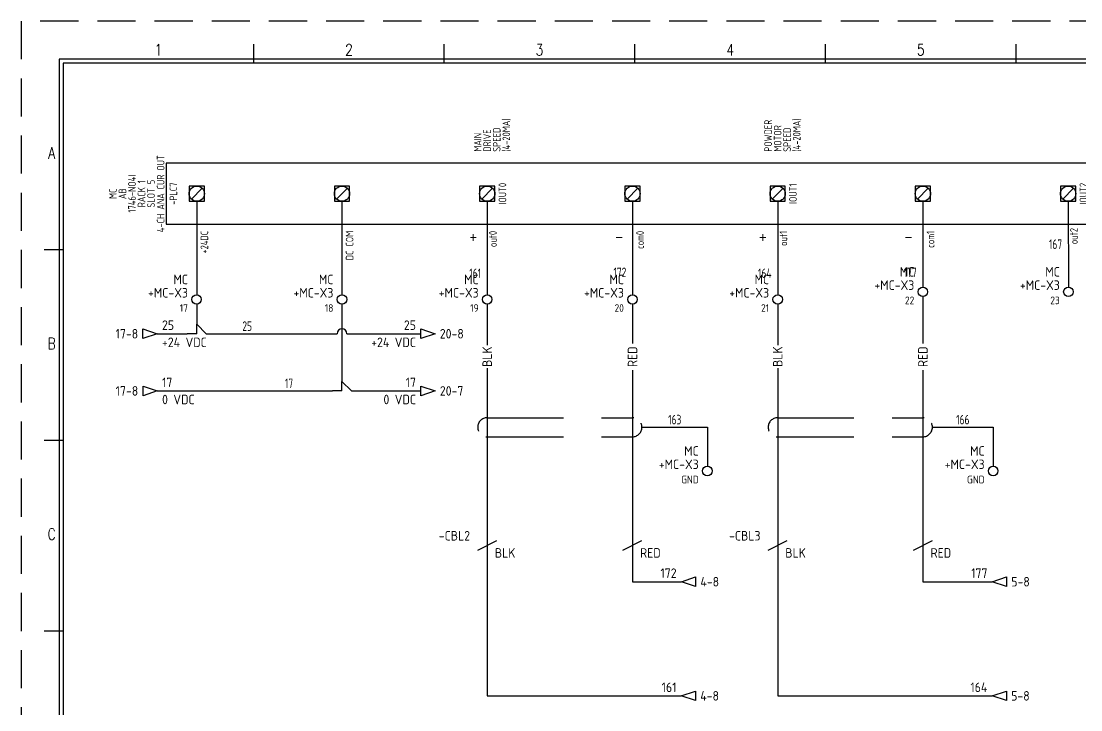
# Model space of a CAD drawing. Header units: millimetres. Extents: x 0 to 420, y 0 to 297.
# Drawn here: x 0 to 278, y 116.3 to 297 of the extents above; entities that cross this region are included whole.
import ezdxf
from ezdxf.enums import TextEntityAlignment as Align

# ---------------------------------------------------------------- set-up
doc = ezdxf.new("R2010")
doc.units = ezdxf.units.MM
doc.header["$LTSCALE"] = 10
doc.linetypes.add('DASHED', pattern=[0.75, 0.5, -0.25])
doc.linetypes.add('DASHEDX2', pattern=[1.5, 1, -0.5])
doc.layers.get('0').update_dxf_attribs({"linetype": 'CONTINUOUS'})
for name, color, linetype in [('BLK_1.0mm^2', 7, 'CONTINUOUS'), ('BLU_1.0mm^2', 5, 'CONTINUOUS'), ('COMMENT', 4, 'CONTINUOUS'), ('DESC', 150, 'CONTINUOUS'), ('GRN_1.0mm^2', 3, 'CONTINUOUS'), ('GRN_2.5mm^2', 3, 'CONTINUOUS'), ('GRY_0.5mm^2', 9, 'CONTINUOUS'), ('LINK', 9, 'DASHED'), ('LOC', 8, 'CONTINUOUS'), ('MISC', 7, 'CONTINUOUS'), ('RED_1.0mm^2', 1, 'CONTINUOUS'), ('SYMS', 7, 'CONTINUOUS'), ('TAGS', 150, 'CONTINUOUS'), ('TERMS', 123, 'CONTINUOUS'), ('WIRENO', 72, 'CONTINUOUS'), ('WIREREF', 52, 'CONTINUOUS'), ('WIREREF_DEST', 52, 'CONTINUOUS'), ('XREF', 7, 'CONTINUOUS'), ('ZUWAKU', 7, 'CONTINUOUS')]:
    doc.layers.add(name, color=color, linetype=linetype)
doc.styles.get("Standard").update_dxf_attribs({"font": 'romans', "width": 0.8, "bigfont": 'extfont'})
doc.styles.add('WD_IEC', font='isocp2.shx', dxfattribs={"width": 0.9, "height": 4, "bigfont": 'extfont2.shx'})

# ---------------------------------------------------------------- blocks, each defined once
blk = doc.blocks.new('PLCIO_4641')
at = {"layer": 'SYMS', "ltscale": 4}
for p, q in [((-16, 16), (-16, -16)), ((697.8, 16), (-16, 16)), ((-16, -16), (697.8, -16))]:
    blk.add_line(p, q, dxfattribs=at)
at = {"layer": 'SYMS'}
for p, q in [((-4, 4), (-4, -4)), ((4, 4), (-4, 4)), ((-2.83, -2.83), (2.83, 2.83)), ((4, -4), (4, 4)), ((72.2, 4), (72.2, -4)), ((80.2, 4), (72.2, 4)), ((73.37, -2.83), (79.03, 2.83)), ((80.2, -4), (80.2, 4)), ((148.4, 4), (148.4, -4)), ((156.4, 4), (148.4, 4)), ((149.57, -2.83), (155.23, 2.83)), ((156.4, -4), (156.4, 4)), ((224.6, 4), (224.6, -4)), ((232.6, 4), (224.6, 4)), ((225.77, -2.83), (231.43, 2.83)), ((232.6, -4), (232.6, 4)), ((300.8, 4), (300.8, -4)), ((308.8, 4), (300.8, 4)), ((301.97, -2.83), (307.63, 2.83)), ((308.8, -4), (308.8, 4)), ((377, 4), (377, -4)), ((385, 4), (377, 4)), ((378.17, -2.83), (383.83, 2.83)), ((385, -4), (385, 4)), ((453.2, 4), (453.2, -4)), ((461.2, 4), (453.2, 4)), ((454.37, -2.83), (460.03, 2.83)), ((461.2, -4), (461.2, 4)), ((-4, -4), (4, -4)), ((72.2, -4), (80.2, -4)), ((148.4, -4), (156.4, -4)), ((224.6, -4), (232.6, -4)), ((300.8, -4), (308.8, -4)), ((377, -4), (385, -4)), ((453.2, -4), (461.2, -4))]:
    blk.add_line(p, q, dxfattribs=at)
for centre in [(0, 0), (76.2, 0), (152.4, 0), (228.6, 0), (304.8, 0), (381, 0), (457.2, 0)]:
    blk.add_circle(centre, 4, dxfattribs=at)
at = {"layer": 'SYMS', "style": 'WD_IEC', "width": 0.9}
for tag, p in [('DESCA03', (149.4, 22)), ('DESCB03', (154.4, 22)), ('DESCD03', (164.4, 22)), ('DESCA05', (301.8, 22)), ('DESCB05', (306.8, 22)), ('DESCD05', (316.8, 22)), ('DESCA07', (454.2, 22)), ('DESCB07', (459.2, 22)), ('DESCD07', (469.2, 22)), ('DESCA09', (606.6, 22)), ('DESCB09', (611.6, 22)), ('DESCD09', (621.6, 22)), ('DESCC03', (159.4, 22)), ('DESCE03', (169.4, 22)), ('DESCC05', (311.8, 22)), ('DESCE05', (321.8, 22)), ('DESCC07', (464.2, 22)), ('DESCE07', (474.2, 22)), ('DESCC09', (616.6, 22)), ('DESCE09', (626.6, 22))]:
    blk.add_attdef(tag, p, '', height=4, rotation=90, dxfattribs=at)
at = {"layer": 'SYMS', "style": 'WD_IEC'}
for tag, width, p in [('TERM01', 0.9, (-5, 0)), ('TERM02', 0.9, (70.2, 0)), ('TERM03', 0.9, (146.4, 0)), ('TERM04', 0.9, (222.6, 0)), ('TERM05', 0.9, (298.8, 0)), ('TERM06', 0.9, (375, 0)), ('TERM07', 0.9, (451.2, 0)), ('TERM08', 0.9, (527.4, 0)), ('TERM09', 0.9, (603.6, 0)), ('TERM10', 0.9, (679.8, 0)), ('INST', 0.8, (-47, 0)), ('LOC', 0.8, (-42, 0)), ('MFG', 0.8, (-37, 0)), ('CAT', 0.8, (-32, 0)), ('LINE1', 0.9, (-27, 0)), ('LINE2', 0.9, (-22, 0)), ('DESC', 0.9, (-16.95, 0)), ('TAG', 0.8, (-10.29, 0))]:
    blk.add_attdef(tag, text='', height=4, rotation=90, dxfattribs=dict(at, width=width)).set_placement(p, align=Align.CENTER)
at = {"layer": 'SYMS', "style": 'WD_IEC', "width": 0.8}
for tag, p in [('TAGA03', (158.4, 0)), ('TAGA05', (310.8, 0)), ('TAGA07', (463.2, 0)), ('TAGA09', (615.6, 0))]:
    blk.add_attdef(tag, text='', height=4, rotation=90, dxfattribs=at).set_placement(p, align=Align.TOP_CENTER)
at = {"layer": 'SYMS', "style": 'WD_IEC', "width": 0.9, "flags": 1}
for tag, p in [('X8TERM01', (0, -4)), ('X8TERM02', (76.2, -4)), ('X8TERM03', (152.4, -4)), ('X8TERM04', (228.6, -4)), ('X8TERM05', (304.8, -4)), ('X8TERM06', (381, -4)), ('X8TERM07', (457.2, -4)), ('X8TERM08', (533.4, -4)), ('X8TERM09', (609.6, -4)), ('X8TERM10', (685.8, -4))]:
    blk.add_attdef(tag, text='', height=0.64, rotation=90, dxfattribs=at).set_placement(p, align=Align.RIGHT)
at = {"layer": 'SYMS', "linetype": 'Continuous', "style": 'WD_IEC', "width": 0.9, "flags": 9}
blk.add_attdef('ASSYCODE', text='', height=0.64, rotation=90, dxfattribs=at).set_placement((-34.28, -7.36), align=Align.CENTER)
at = {"layer": 'SYMS', "style": 'WD_IEC', "width": 0.9}
for tag, p in [('TERMDESC01', (2, -6)), ('TERMDESC02', (78.2, -6)), ('TERMDESC03', (153.4, -6)), ('TERMDESC04', (230.6, -6)), ('TERMDESC05', (305.8, -6)), ('TERMDESC06', (383, -6)), ('TERMDESC07', (458.2, -6)), ('TERMDESC08', (535.4, -6)), ('TERMDESC09', (610.6, -6)), ('TERMDESC10', (687.8, -6))]:
    blk.add_attdef(tag, text='', height=4, rotation=90, dxfattribs=at).set_placement(p, align=Align.TOP_RIGHT)
blk = doc.blocks.new('VW02')
for p, q in [((-2.5, -1.25), (2.5, 1.25)), ((0, 1.25), (0, -1.25))]:
    blk.add_line(p, q)
at = {"style": 'WD_IEC', "flags": 1}
for tag, height, p in [('INST', 2.5, (-4.5, 8.25)), ('LOC', 2.5, (-4.5, 4.75)), ('XREF', 2.7, (-4.5, -3.75)), ('DESC1', 2.5, (-4.5, -7.75)), ('DESC2', 2.5, (-4.5, -11.25)), ('DESC3', 2.5, (-4.5, -14.75))]:
    blk.add_attdef(tag, text='', height=height, dxfattribs=at).set_placement(p, align=Align.RIGHT)
at = {"style": 'WD_IEC'}
blk.add_attdef('TAG2', text='', height=2.5, dxfattribs=at).set_placement((-4.5, 1.25), align=Align.RIGHT)
at = {"style": 'WD_IEC', "flags": 1}
for tag, p, height in [('X4LINK', (-1, 0), 0.32), ('X2TERM01', (0, 1.25), 0.32), ('X1LINK', (1, 0), 0.32), ('X8TERM01', (0, -1.25), 0.32), ('FAMILY', (3.06, -11.76), 1)]:
    blk.add_attdef(tag, p, '', height=height, dxfattribs=at)
at = {"style": 'WD_IEC'}
blk.add_attdef('RATING1', text='', height=2.5, dxfattribs=at).set_placement((2, -2), align=Align.MIDDLE_LEFT)
blk = doc.blocks.new('VT0_LGENERIC')
at = {"style": 'WD_IEC'}
blk.add_attdef('COLOR', text='', height=2.5, rotation=90, dxfattribs=at).set_placement((0, 0), align=Align.MIDDLE_CENTER)
at = {"style": 'WD_IEC', "flags": 1}
for tag, p, height in [('X2TERM01', (0, 4), 0.16), ('X2_TINY_DOT_DONT_REMOVE', (0, 4), 0.0001), ('X8TERM01', (0, -4), 0.16), ('X8_TINY_DOT_DONT_REMOVE', (0, -4), 0.0001)]:
    blk.add_attdef(tag, p, '', height=height, rotation=90, dxfattribs=at)
blk = doc.blocks.new('HA1S1')
blk.add_lwpolyline([(0, 1.25), (3.75, 0), (0, -1.25)], close=True)
at = {"style": 'WD_IEC'}
for tag, height, flags, p in [('WIRENO', 2.5, 8, (-1.25, 1)), ('SIGCODE', 1, 1, (5, 1.8))]:
    blk.add_attdef(tag, text='', height=height, dxfattribs=dict(at, flags=flags)).set_placement(p, align=Align.RIGHT)
at = {"style": 'WD_IEC', "flags": 1}
blk.add_attdef('X4TERM01', (0, 0), '', height=0.32, dxfattribs=at)
at = {"style": 'WD_IEC'}
blk.add_attdef('XREF', text='', height=2.5, dxfattribs=at).set_placement((5, 0), align=Align.MIDDLE_LEFT)
blk.add_attdef('DESC1', text='', height=2.5, dxfattribs=at).set_placement((-1.25, -1), align=Align.TOP_RIGHT)
blk = doc.blocks.new('VW01')
for p, q in [((-2.5, -1.25), (2.5, 1.25)), ((0, 1.25), (0, -1.25))]:
    blk.add_line(p, q)
at = {"style": 'WD_IEC', "flags": 1}
for tag, height, p in [('INST', 2.5, (-4.5, 8.25)), ('LOC', 2.5, (-4.5, 4.75)), ('XREF', 2.7, (-4.5, -3.75)), ('DESC1', 2.5, (-4.5, -7.75)), ('DESC2', 2.5, (-4.5, -11.25)), ('DESC3', 2.5, (-4.5, -14.75))]:
    blk.add_attdef(tag, text='', height=height, dxfattribs=at).set_placement(p, align=Align.RIGHT)
at = {"style": 'WD_IEC'}
blk.add_attdef('TAG1', text='', height=2.5, dxfattribs=at).set_placement((-4.5, 1.25), align=Align.RIGHT)
at = {"style": 'WD_IEC', "flags": 1}
for tag, p, height in [('X4LINK', (-1, 0), 0.32), ('X2TERM01', (0, 1.25), 0.32), ('X1LINK', (1, 0), 0.32), ('X8TERM01', (0, -1.25), 0.32), ('MFG', (3.06, -7.26), 1), ('CAT', (3.06, -8.76), 1), ('ASSYCODE', (3.06, -10.26), 1), ('FAMILY', (3.06, -11.76), 1), ('CATDESC', (3.06, -13.26), 1)]:
    blk.add_attdef(tag, p, '', height=height, dxfattribs=at)
at = {"style": 'WD_IEC'}
blk.add_attdef('RATING1', text='', height=2.5, dxfattribs=at).set_placement((2, -2), align=Align.MIDDLE_LEFT)
blk = doc.blocks.new('VS0_11')
blk.add_line((0, 1.25), (0, -1.25))
at = {"linetype": 'DASHED'}
blk.add_arc((0, 0), 2.5, 90, 270, dxfattribs=at)
at = {"style": 'WD_IEC', "flags": 1}
for tag, p in [('X1LINKR', (0, 2.5)), ('X2TERM01', (0, 1.25)), ('X8TERM01', (0, -1.25)), ('X1LINKL', (0, -2.5))]:
    blk.add_attdef(tag, p, '', height=0.32, dxfattribs=at)
blk = doc.blocks.new('VS0_21')
blk.add_line((0, 1.25), (0, -1.25))
at = {"linetype": 'DASHED'}
blk.add_arc((0, 0), 2.5, 270, 90, dxfattribs=at)
at = {"style": 'WD_IEC', "flags": 1}
blk.add_attdef('X1TERMDESC02', text='', height=2, rotation=90, dxfattribs=at).set_placement((3.76, 0.25), align=Align.TOP_LEFT)
for tag, p in [('X4LINKR', (0, 2.5)), ('X2TERM01', (0, 1.25)), ('X8TERM01', (0, -1.25)), ('X4LINKL', (0, -2.5))]:
    blk.add_attdef(tag, p, '', height=0.32, dxfattribs=at)
for tag, p in [('WD_NOTJUMPERED', (2.5, 1.79)), ('X1TERM02', (2.5, 0))]:
    blk.add_attdef(tag, p, '', height=0.32, rotation=90, dxfattribs=at)
blk = doc.blocks.new('HA1D3')
blk.add_lwpolyline([(0, 0), (-3.75, -1.25), (-3.75, 1.25)], close=True)
at = {"style": 'WD_IEC', "flags": 1}
blk.add_attdef('SIGCODE', text='', height=1, dxfattribs=at).set_placement((-2.5, 1.8), align=Align.RIGHT)
at = {"style": 'WD_IEC'}
for tag, p, height, flags in [('WIRENO', (1.25, 1), 2.5, 8), ('X1TERM01', (0, 0), 0.32, 1)]:
    blk.add_attdef(tag, p, '', height=height, dxfattribs=dict(at, flags=flags))
blk.add_attdef('XREF', text='', height=2.5, dxfattribs=at).set_placement((-5, 0), align=Align.MIDDLE_RIGHT)
blk.add_attdef('DESC1', text='', height=2.5, dxfattribs=at).set_placement((1.25, -1), align=Align.TOP_LEFT)
blk = doc.blocks.new('WD_WNV')
at = {"linetype": 'Continuous', "style": 'WD_IEC', "width": 0.8}
blk.add_attdef('WIRENO', text='', height=2.5, dxfattribs=at).set_placement((-1.6, 0), align=Align.MIDDLE_RIGHT)
at = {"style": 'WD_IEC', "flags": 1}
for tag, p in [('W08USER', (-1, 0.375)), ('W04USER', (-1, 0.875)), ('W05USER', (-1, 0.75)), ('W09USER', (-1, 0.25)), ('W03USER', (-1, 1)), ('W06USER', (-1, 0.625)), ('W07USER', (-1, 0.5)), ('W02USER', (-1, 1.125)), ('W01USER', (-1, 1.25)), ('W10USER', (-1, 0.125))]:
    blk.add_attdef(tag, text='', height=0.08, dxfattribs=at).set_placement(p, align=Align.CENTER)
blk = doc.blocks.new('WD_WNH')
at = {"linetype": 'Continuous', "style": 'WD_IEC', "width": 0.8}
blk.add_attdef('WIRENO', text='', height=2.5, dxfattribs=at).set_placement((0, 0.75), align=Align.CENTER)
at = {"style": 'WD_IEC', "flags": 1}
for tag, p in [('W08USER', (0, 0.375)), ('W04USER', (0, 0.875)), ('W05USER', (0, 0.75)), ('W09USER', (0, 0.25)), ('W03USER', (0, 1)), ('W06USER', (0, 0.625)), ('W07USER', (0, 0.5)), ('W02USER', (0, 1.125)), ('W01USER', (0, 1.25)), ('W10USER', (0, 0.125))]:
    blk.add_attdef(tag, text='', height=0.08, dxfattribs=at).set_placement(p, align=Align.CENTER)
blk = doc.blocks.new('HA1D1')
blk.add_lwpolyline([(0, 0), (3.75, 1.25), (3.75, -1.25)], close=True)
at = {"style": 'WD_IEC'}
for tag, height, flags, p in [('WIRENO', 2.5, 8, (-1.25, 1)), ('SIGCODE', 1, 1, (5, 1.8))]:
    blk.add_attdef(tag, text='', height=height, dxfattribs=dict(at, flags=flags)).set_placement(p, align=Align.RIGHT)
at = {"style": 'WD_IEC', "flags": 1}
blk.add_attdef('X4TERM01', (0, 0), '', height=0.32, dxfattribs=at)
at = {"style": 'WD_IEC'}
blk.add_attdef('XREF', text='', height=2.5, dxfattribs=at).set_placement((5, 0), align=Align.MIDDLE_LEFT)
blk.add_attdef('DESC1', text='', height=2.5, dxfattribs=at).set_placement((-1.25, -1), align=Align.TOP_RIGHT)
blk = doc.blocks.new('JIS_border_a3(L)')
at = {"layer": 'ZUWAKU', "color": 5, "linetype": 'DASHEDX2'}
for p, q in [((420, 297), (0, 297)), ((0, 297), (0, 0))]:
    blk.add_line(p, q, dxfattribs=at)
at = {"layer": 'ZUWAKU'}
for p, q in [((61, 286), (61, 291)), ((111, 286), (111, 291)), ((161, 286), (161, 291)), ((211, 286), (211, 291)), ((261, 286), (261, 291)), ((11, 237), (6, 237)), ((11, 187), (6, 187)), ((11, 137), (6, 137))]:
    blk.add_line(p, q, dxfattribs=at)
at = {"layer": 'ZUWAKU', "color": 5}
for p, q in [((10, 287), (10, 10)), ((410, 287), (10, 287)), ((11, 286), (11, 11)), ((409, 286), (11, 286))]:
    blk.add_line(p, q, dxfattribs=at)
at = {"layer": 'COMMENT', "width": 0.8}
for s, p in [('1', (36, 289.5)), ('2', (86, 289.5)), ('3', (136, 289.5)), ('4', (186, 289.5)), ('5', (236, 289.5)), ('A', (8, 262.43)), ('B', (8, 212.43)), ('C', (8, 162.43))]:
    blk.add_text(s, height=3, dxfattribs=at).set_placement(p, align=Align.MIDDLE)
blk = doc.blocks.new('VT0002')
blk.add_circle((0, 0), 1.25)
at = {"style": 'WD_IEC', "flags": 1}
for tag, p, height in [('ASSYCODE', (2.75, 10.75), 1), ('CATDESC', (2.75, 9.25), 1), ('MFG', (2.75, 7.25), 1.5), ('CAT', (2.75, 4.75), 1.5), ('X4TERM01', (-1.25, 0), 0.32), ('X4PIN01', (-1.25, 1), 0.4), ('X4TERMDESC01', (-1.25, 0.5), 0.4), ('X2TERM01', (0, 1.25), 0.32), ('X2PIN01', (0, 2.25), 0.4), ('X2TERMDESC01', (0, 1.75), 0.4), ('X8PIN01', (0, -0.25), 0.4), ('X1TERM01', (1.25, 0), 0.32), ('X1PIN01', (1.25, 1), 0.4), ('X1TERMDESC01', (1.25, 0.5), 0.4), ('X8TERM01', (0, -1.25), 0.32), ('X8TERMDESC01', (0, -0.75), 0.4), ('STRIPSEQ', (0, -3), 0.4), ('LINKTERM', (0, -2), 0.4)]:
    blk.add_attdef(tag, p, '', height=height, dxfattribs=at)
at = {"style": 'WD_IEC'}
for tag, p in [('INST', (-2.25, 7.5)), ('LOC', (-2.25, 4))]:
    blk.add_attdef(tag, text='', height=2.5, dxfattribs=at).set_placement(p, align=Align.RIGHT)
at = {"style": 'WD_IEC', "flags": 8}
for tag, height, p in [('TAGSTRIP', 2.5, (-2.25, 0.5)), ('TERM01', 2, (-2.25, -3.25))]:
    blk.add_attdef(tag, text='', height=height, dxfattribs=at).set_placement(p, align=Align.RIGHT)
blk = doc.blocks.new('HT0_124')
for p, q in [((0, 0), (-2.5, 0)), ((0, 0), (0, 2.5)), ((0, 2.5), (2.5, 0))]:
    blk.add_line(p, q)
at = {"style": 'WD_IEC', "flags": 1}
for tag, p in [('X2TERM01', (0, 2.5)), ('X4TERM01', (-2.5, 0)), ('WDWSEQ', (1.6, 1.48)), ('X1TERM01', (2.5, 0))]:
    blk.add_attdef(tag, p, '', height=0.4, dxfattribs=at)

msp = doc.modelspace()

# ---------------------------------------------------------------- linework, layer by layer
at = {"layer": 'BLK_1.0mm^2', "ltscale": 4}
for p, q in [((122.26, 249.75), (122.26, 225.25)), ((198.46, 249.75), (198.47, 225.25)), ((122.26, 222.75), (122.26, 211.98)), ((198.46, 222.75), (198.47, 211.98)), ((122.26, 205.97), (122.26, 191.72)), ((198.47, 205.97), (198.46, 191.72)), ((122.26, 189.22), (122.26, 160.75)), ((198.46, 189.22), (198.46, 160.75)), ((122.26, 158.25), (122.26, 120)), ((198.46, 158.25), (198.46, 120)), ((122.26, 120), (173.16, 120)), ((198.46, 120), (254.72, 120))]:
    msp.add_line(p, q, dxfattribs=at)
at = {"layer": 'BLU_1.0mm^2', "ltscale": 4}
for p, q in [((46.06, 249.75), (46.06, 225.25)), ((46.06, 222.75), (46.06, 217.5)), ((35.69, 215), (43.56, 215)), ((48.56, 215), (82.9, 215)), ((85.44, 215), (104.82, 215))]:
    msp.add_line(p, q, dxfattribs=at)
msp.add_arc((84.17, 215), 1.27, 0, 180, dxfattribs=at)
at = {"layer": 'GRN_1.0mm^2', "ltscale": 4}
for p, q in [((84.16, 249.75), (84.16, 225.25)), ((84.16, 222.75), (84.16, 202.5))]:
    msp.add_line(p, q, dxfattribs=at)
at = {"layer": 'GRN_2.5mm^2'}
for p, q in [((35.71, 200), (81.66, 200)), ((86.66, 200), (104.83, 200))]:
    msp.add_line(p, q, dxfattribs=at)
at = {"layer": 'GRN_2.5mm^2', "ltscale": 4}
for p, q in [((162.86, 190.47), (180.05, 190.47)), ((180.05, 190.47), (180.05, 180.25)), ((239.06, 190.47), (255, 190.47)), ((255, 190.47), (255, 180.25))]:
    msp.add_line(p, q, dxfattribs=at)
at = {"layer": 'GRY_0.5mm^2', "ltscale": 4}
msp.add_line((274.66, 249.75), (274.73, 227.25), dxfattribs=at)
at = {"layer": 'LINK', "ltscale": 4}
for points in [[(122.26, 192.97), (160.36, 192.97)], [(198.46, 192.97), (236.56, 192.97)], [(122.26, 187.97), (160.36, 187.97)], [(198.46, 187.97), (236.56, 187.97)]]:
    msp.add_lwpolyline(points, dxfattribs=at)
at = {"layer": 'RED_1.0mm^2', "ltscale": 4}
for p, q in [((160.36, 249.75), (160.37, 225.25)), ((236.56, 249.75), (236.56, 227.25)), ((160.36, 222.75), (160.37, 212.47)), ((236.56, 224.75), (236.56, 212.47)), ((160.37, 205.47), (160.36, 191.72)), ((236.56, 205.47), (236.56, 191.72)), ((160.36, 189.22), (160.36, 160.75)), ((236.56, 189.22), (236.56, 160.75)), ((160.36, 158.25), (160.36, 149.94)), ((236.56, 158.25), (236.56, 149.94)), ((160.36, 149.94), (173.19, 149.94)), ((236.56, 149.94), (254.75, 149.94))]:
    msp.add_line(p, q, dxfattribs=at)

# ---------------------------------------------------------------- block references
msp.add_blockref('JIS_border_a3(L)', (0, 0))
at = {"layer": 'BLU_1.0mm^2'}
msp.add_blockref('HT0_124', (46.06, 215), dxfattribs=at)
at = {"layer": 'GRN_2.5mm^2'}
msp.add_blockref('HT0_124', (84.16, 200), dxfattribs=at)
at = {"layer": 'SYMS', "ltscale": 4}
ref = msp.add_blockref('PLCIO_4641', (46.06, 251.75), dxfattribs=dict(at, xscale=0.5, yscale=0.5, zscale=0.5))
ref.add_attrib('TERMDESC01', '+24DC', dxfattribs={"layer": 'TERMS', "height": 2, "rotation": 90, "style": 'WD_IEC', "width": 0.9}).set_placement((47.06, 242), align=Align.TOP_RIGHT)
ref.add_attrib('LINE1', 'RACK 1', dxfattribs={"layer": 'MISC', "height": 2, "rotation": 90, "style": 'WD_IEC', "width": 0.9}).set_placement((32.56, 251.75), align=Align.CENTER)
ref.add_attrib('LINE2', 'SLOT 5', dxfattribs={"layer": 'MISC', "height": 2, "rotation": 90, "style": 'WD_IEC', "width": 0.9}).set_placement((35.06, 251.75), align=Align.CENTER)
ref.add_attrib('MFG', 'AB', dxfattribs={"layer": 'MISC', "height": 2, "rotation": 90, "style": 'WD_IEC', "width": 0.9}).set_placement((27.56, 251.75), align=Align.CENTER)
ref.add_attrib('LOC', 'MC', dxfattribs={"layer": 'LOC', "height": 2, "rotation": 90, "style": 'WD_IEC', "width": 0.9}).set_placement((25.06, 251.75), align=Align.CENTER)
ref.add_attrib('CAT', '1746-NO4I', dxfattribs={"layer": 'MISC', "height": 2, "rotation": 90, "style": 'WD_IEC', "width": 0.9}).set_placement((30.06, 251.75), align=Align.CENTER)
ref.add_attrib('DESC', '4-CH ANA CUR OUT', dxfattribs={"layer": 'DESC', "height": 2, "rotation": 90, "style": 'WD_IEC', "width": 0.9}).set_placement((37.59, 251.75), align=Align.CENTER)
ref.add_attrib('TAG', '-PLC7', dxfattribs={"layer": 'TAGS', "height": 2, "rotation": 90, "style": 'WD_IEC', "width": 0.9}).set_placement((40.92, 251.75), align=Align.CENTER)
ref.add_attrib('TERMDESC02', 'DC COM', dxfattribs={"layer": 'TERMS', "height": 2, "rotation": 90, "style": 'WD_IEC', "width": 0.9}).set_placement((85.16, 242), align=Align.TOP_RIGHT)
ref.add_attrib('TAGA03', 'IOUT0', dxfattribs={"layer": 'TAGS', "height": 2, "rotation": 90, "style": 'WD_IEC', "width": 0.9}).set_placement((125.26, 251.75), align=Align.TOP_CENTER)
ref.add_attrib('DESCA03', 'MAIN', (120.76, 262.75), dxfattribs={"layer": 'DESC', "height": 2, "rotation": 90, "style": 'WD_IEC', "width": 0.9})
ref.add_attrib('DESCB03', 'DRIVE', (123.26, 262.75), dxfattribs={"layer": 'DESC', "height": 2, "rotation": 90, "style": 'WD_IEC', "width": 0.9})
ref.add_attrib('TERMDESC03', 'out0', dxfattribs={"layer": 'TERMS', "height": 2, "rotation": 90, "style": 'WD_IEC', "width": 0.9}).set_placement((122.76, 242), align=Align.TOP_RIGHT)
ref.add_attrib('DESCC03', 'SPEED', (125.76, 262.75), dxfattribs={"layer": 'DESC', "height": 2, "rotation": 90, "style": 'WD_IEC', "width": 0.9})
ref.add_attrib('DESCD03', '(4-20MA)', (128.26, 262.75), dxfattribs={"layer": 'DESC', "height": 2, "rotation": 90, "style": 'WD_IEC', "width": 0.9})
ref.add_attrib('TERMDESC04', 'com0', dxfattribs={"layer": 'TERMS', "height": 2, "rotation": 90, "style": 'WD_IEC', "width": 0.9}).set_placement((161.36, 242), align=Align.TOP_RIGHT)
ref.add_attrib('TAGA05', 'IOUT1', dxfattribs={"layer": 'TAGS', "height": 2, "rotation": 90, "style": 'WD_IEC', "width": 0.9}).set_placement((201.46, 251.75), align=Align.TOP_CENTER)
ref.add_attrib('DESCA05', 'POWDER', (196.96, 262.75), dxfattribs={"layer": 'DESC', "height": 2, "rotation": 90, "style": 'WD_IEC', "width": 0.9})
ref.add_attrib('DESCB05', 'MOTOR', (199.46, 262.75), dxfattribs={"layer": 'DESC', "height": 2, "rotation": 90, "style": 'WD_IEC', "width": 0.9})
ref.add_attrib('TERMDESC05', 'out1', dxfattribs={"layer": 'TERMS', "height": 2, "rotation": 90, "style": 'WD_IEC', "width": 0.9}).set_placement((198.96, 242), align=Align.TOP_RIGHT)
ref.add_attrib('DESCC05', 'SPEED', (201.96, 262.75), dxfattribs={"layer": 'DESC', "height": 2, "rotation": 90, "style": 'WD_IEC', "width": 0.9})
ref.add_attrib('DESCD05', '(4-20MA)', (204.46, 262.75), dxfattribs={"layer": 'DESC', "height": 2, "rotation": 90, "style": 'WD_IEC', "width": 0.9})
ref.add_attrib('TERMDESC06', 'com1', dxfattribs={"layer": 'TERMS', "height": 2, "rotation": 90, "style": 'WD_IEC', "width": 0.9}).set_placement((237.56, 242), align=Align.TOP_RIGHT)
ref.add_attrib('TAGA07', 'IOUT2', dxfattribs={"layer": 'TAGS', "height": 2, "rotation": 90, "style": 'WD_IEC', "width": 0.9}).set_placement((277.66, 251.75), align=Align.TOP_CENTER)
ref.add_attrib('TERMDESC07', 'out2', dxfattribs={"layer": 'TERMS', "height": 2, "rotation": 90, "style": 'WD_IEC', "width": 0.9}).set_placement((275.16, 242.75), align=Align.TOP_RIGHT)
at = {"layer": 'SYMS'}
ref = msp.add_blockref('VT0002', (236.56, 226), dxfattribs=at)
ref.add_attrib('TAGSTRIP', '+MC-X3', dxfattribs={"layer": 'TAGS', "height": 2.5, "style": 'WD_IEC', "flags": 8}).set_placement((234.31, 226.5), align=Align.RIGHT)
ref.add_attrib('LOC', 'MC', dxfattribs={"layer": 'LOC', "height": 2.5, "style": 'WD_IEC'}).set_placement((234.31, 230), align=Align.RIGHT)
ref.add_attrib('TERM01', '22', dxfattribs={"layer": 'TERMS', "height": 2, "style": 'WD_IEC', "flags": 8}).set_placement((234.31, 222.75), align=Align.RIGHT)
ref = msp.add_blockref('VT0002', (274.73, 226), dxfattribs=at)
ref.add_attrib('TAGSTRIP', '+MC-X3', dxfattribs={"layer": 'TAGS', "height": 2.5, "style": 'WD_IEC', "flags": 8}).set_placement((272.48, 226.5), align=Align.RIGHT)
ref.add_attrib('LOC', 'MC', dxfattribs={"layer": 'LOC', "height": 2.5, "style": 'WD_IEC'}).set_placement((272.48, 230), align=Align.RIGHT)
ref.add_attrib('TERM01', '23', dxfattribs={"layer": 'TERMS', "height": 2, "style": 'WD_IEC', "flags": 8}).set_placement((272.48, 222.75), align=Align.RIGHT)
ref = msp.add_blockref('VT0002', (46, 224), dxfattribs=at)
ref.add_attrib('TAGSTRIP', '+MC-X3', dxfattribs={"layer": 'TAGS', "height": 2.5, "style": 'WD_IEC', "flags": 8}).set_placement((43.75, 224.5), align=Align.RIGHT)
ref.add_attrib('LOC', 'MC', dxfattribs={"layer": 'LOC', "height": 2.5, "style": 'WD_IEC'}).set_placement((43.75, 228), align=Align.RIGHT)
ref.add_attrib('TERM01', '17', dxfattribs={"layer": 'TERMS', "height": 2, "style": 'WD_IEC', "flags": 8}).set_placement((43.75, 220.75), align=Align.RIGHT)
ref = msp.add_blockref('VT0002', (84.16, 224), dxfattribs=at)
ref.add_attrib('TAGSTRIP', '+MC-X3', dxfattribs={"layer": 'TAGS', "height": 2.5, "style": 'WD_IEC', "flags": 8}).set_placement((81.91, 224.5), align=Align.RIGHT)
ref.add_attrib('LOC', 'MC', dxfattribs={"layer": 'LOC', "height": 2.5, "style": 'WD_IEC'}).set_placement((81.91, 228), align=Align.RIGHT)
ref.add_attrib('TERM01', '18', dxfattribs={"layer": 'TERMS', "height": 2, "style": 'WD_IEC', "flags": 8}).set_placement((81.91, 220.75), align=Align.RIGHT)
ref = msp.add_blockref('VT0002', (122.26, 224), dxfattribs=at)
ref.add_attrib('TAGSTRIP', '+MC-X3', dxfattribs={"layer": 'TAGS', "height": 2.5, "style": 'WD_IEC', "flags": 8}).set_placement((120.01, 224.5), align=Align.RIGHT)
ref.add_attrib('LOC', 'MC', dxfattribs={"layer": 'LOC', "height": 2.5, "style": 'WD_IEC'}).set_placement((120.01, 228), align=Align.RIGHT)
ref.add_attrib('TERM01', '19', dxfattribs={"layer": 'TERMS', "height": 2, "style": 'WD_IEC', "flags": 8}).set_placement((120.01, 220.75), align=Align.RIGHT)
ref = msp.add_blockref('VT0002', (160.37, 224), dxfattribs=at)
ref.add_attrib('TAGSTRIP', '+MC-X3', dxfattribs={"layer": 'TAGS', "height": 2.5, "style": 'WD_IEC', "flags": 8}).set_placement((158.12, 224.5), align=Align.RIGHT)
ref.add_attrib('LOC', 'MC', dxfattribs={"layer": 'LOC', "height": 2.5, "style": 'WD_IEC'}).set_placement((158.12, 228), align=Align.RIGHT)
ref.add_attrib('TERM01', '20', dxfattribs={"layer": 'TERMS', "height": 2, "style": 'WD_IEC', "flags": 8}).set_placement((158.12, 220.75), align=Align.RIGHT)
ref = msp.add_blockref('VT0002', (198.47, 224), dxfattribs=at)
ref.add_attrib('TAGSTRIP', '+MC-X3', dxfattribs={"layer": 'TAGS', "height": 2.5, "style": 'WD_IEC', "flags": 8}).set_placement((196.22, 224.5), align=Align.RIGHT)
ref.add_attrib('LOC', 'MC', dxfattribs={"layer": 'LOC', "height": 2.5, "style": 'WD_IEC'}).set_placement((196.22, 228), align=Align.RIGHT)
ref.add_attrib('TERM01', '21', dxfattribs={"layer": 'TERMS', "height": 2, "style": 'WD_IEC', "flags": 8}).set_placement((196.22, 220.75), align=Align.RIGHT)
at = {"layer": 'SYMS', "ltscale": 4}
ref = msp.add_blockref('HA1D3', (35.69, 215), dxfattribs=at)
ref.add_attrib('WIRENO', '25', (36.94, 216), dxfattribs={"layer": 'WIREREF_DEST', "height": 2.5, "style": 'WD_IEC', "flags": 8})
ref.add_attrib('DESC1', '+24 VDC', dxfattribs={"layer": 'DESC', "height": 2.5, "style": 'WD_IEC'}).set_placement((36.94, 214), align=Align.TOP_LEFT)
ref.add_attrib('XREF', '17-8', dxfattribs={"layer": 'XREF', "height": 2.5, "style": 'WD_IEC'}).set_placement((30.69, 215), align=Align.MIDDLE_RIGHT)
ref = msp.add_blockref('HA1S1', (104.82, 215), dxfattribs=at)
ref.add_attrib('WIRENO', '25', dxfattribs={"layer": 'WIREREF', "height": 2.5, "style": 'WD_IEC', "flags": 8}).set_placement((103.57, 216), align=Align.RIGHT)
ref.add_attrib('DESC1', '+24 VDC', dxfattribs={"layer": 'DESC', "height": 2.5, "style": 'WD_IEC'}).set_placement((103.57, 214), align=Align.TOP_RIGHT)
ref.add_attrib('XREF', '20-8', dxfattribs={"layer": 'XREF', "height": 2.5, "style": 'WD_IEC'}).set_placement((109.82, 215), align=Align.MIDDLE_LEFT)
ref = msp.add_blockref('VT0_LGENERIC', (122.26, 208.98), dxfattribs=at)
ref.add_attrib('COLOR', 'BLK', dxfattribs={"layer": 'MISC', "height": 2.5, "rotation": 90, "style": 'WD_IEC'}).set_placement((122.26, 208.98), align=Align.MIDDLE_CENTER)
ref = msp.add_blockref('VT0_LGENERIC', (160.37, 208.97), dxfattribs=at)
ref.add_attrib('COLOR', 'RED', dxfattribs={"layer": 'MISC', "height": 2.5, "rotation": 90, "style": 'WD_IEC'}).set_placement((160.37, 208.97), align=Align.MIDDLE_CENTER)
ref = msp.add_blockref('VT0_LGENERIC', (198.47, 208.98), dxfattribs=at)
ref.add_attrib('COLOR', 'BLK', dxfattribs={"layer": 'MISC', "height": 2.5, "rotation": 90, "style": 'WD_IEC'}).set_placement((198.47, 208.98), align=Align.MIDDLE_CENTER)
ref = msp.add_blockref('VT0_LGENERIC', (236.56, 208.97), dxfattribs=at)
ref.add_attrib('COLOR', 'RED', dxfattribs={"layer": 'MISC', "height": 2.5, "rotation": 90, "style": 'WD_IEC'}).set_placement((236.56, 208.97), align=Align.MIDDLE_CENTER)
ref = msp.add_blockref('HA1D3', (35.71, 200), dxfattribs=at)
ref.add_attrib('WIRENO', '17', (36.96, 201), dxfattribs={"layer": 'WIREREF_DEST', "height": 2.5, "style": 'WD_IEC', "flags": 8})
ref.add_attrib('DESC1', '0 VDC', dxfattribs={"layer": 'DESC', "height": 2.5, "style": 'WD_IEC'}).set_placement((36.96, 199), align=Align.TOP_LEFT)
ref.add_attrib('XREF', '17-8', dxfattribs={"layer": 'XREF', "height": 2.5, "style": 'WD_IEC'}).set_placement((30.71, 200), align=Align.MIDDLE_RIGHT)
ref = msp.add_blockref('HA1S1', (104.83, 200), dxfattribs=at)
ref.add_attrib('WIRENO', '17', dxfattribs={"layer": 'WIREREF', "height": 2.5, "style": 'WD_IEC', "flags": 8}).set_placement((103.58, 201), align=Align.RIGHT)
ref.add_attrib('DESC1', '0 VDC', dxfattribs={"layer": 'DESC', "height": 2.5, "style": 'WD_IEC'}).set_placement((103.58, 199), align=Align.TOP_RIGHT)
ref.add_attrib('XREF', '20-7', dxfattribs={"layer": 'XREF', "height": 2.5, "style": 'WD_IEC'}).set_placement((109.83, 200), align=Align.MIDDLE_LEFT)
for name, p in [('VS0_11', (122.26, 190.47)), ('VS0_21', (160.36, 190.47)), ('VS0_11', (198.46, 190.47)), ('VS0_21', (236.56, 190.47))]:
    msp.add_blockref(name, p, dxfattribs=at)
at = {"layer": 'SYMS'}
ref = msp.add_blockref('VT0002', (180, 179), dxfattribs=at)
ref.add_attrib('TAGSTRIP', '+MC-X3', dxfattribs={"layer": 'TAGS', "height": 2.5, "style": 'WD_IEC', "flags": 8}).set_placement((177.75, 179.5), align=Align.RIGHT)
ref.add_attrib('LOC', 'MC', dxfattribs={"layer": 'LOC', "height": 2.5, "style": 'WD_IEC'}).set_placement((177.75, 183), align=Align.RIGHT)
ref.add_attrib('TERM01', 'GND', dxfattribs={"layer": 'TERMS', "height": 2, "style": 'WD_IEC', "flags": 8}).set_placement((177.75, 175.75), align=Align.RIGHT)
ref = msp.add_blockref('VT0002', (255, 179), dxfattribs=at)
ref.add_attrib('TAGSTRIP', '+MC-X3', dxfattribs={"layer": 'TAGS', "height": 2.5, "style": 'WD_IEC', "flags": 8}).set_placement((252.75, 179.5), align=Align.RIGHT)
ref.add_attrib('LOC', 'MC', dxfattribs={"layer": 'LOC', "height": 2.5, "style": 'WD_IEC'}).set_placement((252.75, 183), align=Align.RIGHT)
ref.add_attrib('TERM01', 'GND', dxfattribs={"layer": 'TERMS', "height": 2, "style": 'WD_IEC', "flags": 8}).set_placement((252.75, 175.75), align=Align.RIGHT)
at = {"layer": 'SYMS', "ltscale": 4}
ref = msp.add_blockref('VW01', (122.26, 159.5), dxfattribs=at)
ref.add_attrib('TAG1', '-CBL2', dxfattribs={"layer": 'TAGS', "height": 2.5, "style": 'WD_IEC'}).set_placement((117.76, 160.75), align=Align.RIGHT)
ref.add_attrib('RATING1', 'BLK', dxfattribs={"layer": 'MISC', "height": 2.5, "style": 'WD_IEC'}).set_placement((124.26, 157.5), align=Align.MIDDLE_LEFT)
ref = msp.add_blockref('VW01', (198.46, 159.5), dxfattribs=at)
ref.add_attrib('TAG1', '-CBL3', dxfattribs={"layer": 'TAGS', "height": 2.5, "style": 'WD_IEC'}).set_placement((193.96, 160.75), align=Align.RIGHT)
ref.add_attrib('RATING1', 'BLK', dxfattribs={"layer": 'MISC', "height": 2.5, "style": 'WD_IEC'}).set_placement((200.46, 157.5), align=Align.MIDDLE_LEFT)
ref = msp.add_blockref('VW02', (160.36, 159.5), dxfattribs=at)
ref.add_attrib('RATING1', 'RED', dxfattribs={"layer": 'MISC', "height": 2.5, "style": 'WD_IEC'}).set_placement((162.36, 157.5), align=Align.MIDDLE_LEFT)
ref = msp.add_blockref('VW02', (236.56, 159.5), dxfattribs=at)
ref.add_attrib('RATING1', 'RED', dxfattribs={"layer": 'MISC', "height": 2.5, "style": 'WD_IEC'}).set_placement((238.56, 157.5), align=Align.MIDDLE_LEFT)
ref = msp.add_blockref('HA1D1', (173.19, 149.94), dxfattribs=at)
ref.add_attrib('WIRENO', '172', dxfattribs={"layer": 'WIREREF_DEST', "height": 2.5, "style": 'WD_IEC', "flags": 8}).set_placement((171.94, 150.94), align=Align.RIGHT)
ref.add_attrib('XREF', '4-8', dxfattribs={"layer": 'XREF', "height": 2.5, "style": 'WD_IEC'}).set_placement((178.19, 149.94), align=Align.MIDDLE_LEFT)
ref = msp.add_blockref('HA1D1', (254.75, 149.94), dxfattribs=at)
ref.add_attrib('WIRENO', '177', dxfattribs={"layer": 'WIREREF_DEST', "height": 2.5, "style": 'WD_IEC', "flags": 8}).set_placement((253.5, 150.94), align=Align.RIGHT)
ref.add_attrib('XREF', '5-8', dxfattribs={"layer": 'XREF', "height": 2.5, "style": 'WD_IEC'}).set_placement((259.75, 149.94), align=Align.MIDDLE_LEFT)
ref = msp.add_blockref('HA1D1', (173.16, 120), dxfattribs=at)
ref.add_attrib('WIRENO', '161', dxfattribs={"layer": 'WIREREF_DEST', "height": 2.5, "style": 'WD_IEC', "flags": 8}).set_placement((171.91, 121), align=Align.RIGHT)
ref.add_attrib('XREF', '4-8', dxfattribs={"layer": 'XREF', "height": 2.5, "style": 'WD_IEC'}).set_placement((178.16, 120), align=Align.MIDDLE_LEFT)
ref = msp.add_blockref('HA1D1', (254.72, 120), dxfattribs=at)
ref.add_attrib('WIRENO', '164', dxfattribs={"layer": 'WIREREF_DEST', "height": 2.5, "style": 'WD_IEC', "flags": 8}).set_placement((253.47, 121), align=Align.RIGHT)
ref.add_attrib('XREF', '5-8', dxfattribs={"layer": 'XREF', "height": 2.5, "style": 'WD_IEC'}).set_placement((259.72, 120), align=Align.MIDDLE_LEFT)
at = {"layer": 'WIRENO', "ltscale": 4}
ref = msp.add_blockref('WD_WNV', (274.69, 238.5), dxfattribs=at)
ref.add_attrib('WIRENO', '167', dxfattribs={"linetype": 'Continuous', "height": 2.5, "style": 'WD_IEC', "width": 0.8}).set_placement((273.09, 238.5), align=Align.MIDDLE_RIGHT)
ref = msp.add_blockref('WD_WNV', (122.26, 230.87), dxfattribs=at)
ref.add_attrib('WIRENO', '161', dxfattribs={"linetype": 'Continuous', "height": 2.5, "style": 'WD_IEC', "width": 0.8}).set_placement((120.66, 230.87), align=Align.MIDDLE_RIGHT)
ref = msp.add_blockref('WD_WNV', (160.36, 231.11), dxfattribs=at)
ref.add_attrib('WIRENO', '172', dxfattribs={"linetype": 'Continuous', "height": 2.5, "style": 'WD_IEC', "width": 0.8}).set_placement((158.76, 231.11), align=Align.MIDDLE_RIGHT)
ref = msp.add_blockref('WD_WNV', (198.46, 230.87), dxfattribs=at)
ref.add_attrib('WIRENO', '164', dxfattribs={"linetype": 'Continuous', "height": 2.5, "style": 'WD_IEC', "width": 0.8}).set_placement((196.86, 230.87), align=Align.MIDDLE_RIGHT)
ref = msp.add_blockref('WD_WNV', (236.56, 231.11), dxfattribs=at)
ref.add_attrib('WIRENO', '177', dxfattribs={"linetype": 'Continuous', "height": 2.5, "style": 'WD_IEC', "width": 0.8}).set_placement((234.96, 231.11), align=Align.MIDDLE_RIGHT)
at = {"layer": 'WIRENO'}
ref = msp.add_blockref('WD_WNH', (59.29, 215), dxfattribs=at)
ref.add_attrib('WIRENO', '25', dxfattribs={"linetype": 'Continuous', "height": 2.5, "style": 'WD_IEC', "width": 0.8}).set_placement((59.29, 215.75), align=Align.CENTER)
ref = msp.add_blockref('WD_WNH', (70.27, 200), dxfattribs=at)
ref.add_attrib('WIRENO', '17', dxfattribs={"linetype": 'Continuous', "height": 2.5, "style": 'WD_IEC', "width": 0.8}).set_placement((70.27, 200.75), align=Align.CENTER)
at = {"layer": 'WIRENO', "ltscale": 4}
ref = msp.add_blockref('WD_WNH', (171.46, 190.47), dxfattribs=at)
ref.add_attrib('WIRENO', '163', dxfattribs={"linetype": 'Continuous', "height": 2.5, "style": 'WD_IEC', "width": 0.8}).set_placement((171.46, 191.22), align=Align.CENTER)
ref = msp.add_blockref('WD_WNH', (247.03, 190.47), dxfattribs=at)
ref.add_attrib('WIRENO', '166', dxfattribs={"linetype": 'Continuous', "height": 2.5, "style": 'WD_IEC', "width": 0.8}).set_placement((247.03, 191.22), align=Align.CENTER)

# ---------------------------------------------------------------- texts
at = {"layer": 'SYMS', "ltscale": 4}
for s, p in [('+', (117.5, 239.38)), ('-', (155.75, 239.38)), ('+', (193.44, 239.38)), ('-', (231.69, 239.38))]:
    msp.add_text(s, height=2, dxfattribs=at).set_placement(p)

doc.saveas('drawing.dxf')
